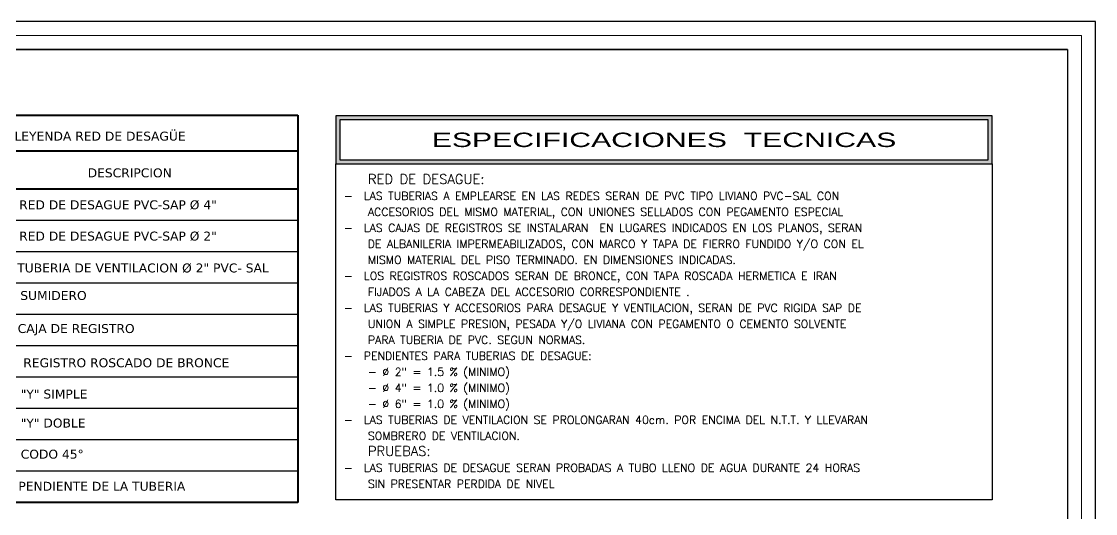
# Model space of a CAD drawing. Header units: millimetres. Extents: x 821 to 906, y 83 to 185.
# Drawn here: x 843.65 to 857.89, y 178.34 to 184.87 of the extents above; entities that cross this region are included whole.
import ezdxf

# ---------------------------------------------------------------- set-up
doc = ezdxf.new("R2010")
doc.units = ezdxf.units.MM
doc.linetypes.add('CONTINUA', pattern=[0])
doc.linetypes.add('HIDDEN', pattern=[0.375, 0.25, -0.125])
for name, color, linetype, lineweight in [('EQUIPASANITARIA', 135, 'Continuous', 30), ('P6', 255, 'Continuous', 20), ('pluma1', 1, 'Continuous', 9), ('PLUMA3', 13, 'Continuous', 30), ('TEXTO 0.4', 4, 'Continuous', 15), ('TUBO DESAGUE', 23, 'Continuous', 60)]:
    doc.layers.add(name, color=color, linetype=linetype, lineweight=lineweight)
for name, color, linetype in [('PUNTOS 0.3', 3, 'Continuous'), ('Texto', 5, 'Continuous'), ('TEXTO 0.3', 3, 'Continuous')]:
    doc.layers.add(name, color=color, linetype=linetype)
doc.styles.add('ARIAL-1', font='arial.ttf', dxfattribs={"width": 1.5})
doc.styles.add('R80-50', font='ROMANS.shx', dxfattribs={"width": 1.3, "height": 0.075})
doc.styles.add('textcosan', font='verdana.ttf', dxfattribs={"height": 0.1})

# ---------------------------------------------------------------- blocks, each defined once
blk = doc.blocks.new('GFHGH')
at = {"layer": 'pluma1'}
blk.add_lwpolyline([(2507.4531, 1065.1576), (2507.4584, 1065.1637), (2507.3982, 1065.2154), (2507.3929, 1065.2093)], close=True, dxfattribs=at)
at = {"layer": 'PLUMA3', "ltscale": 0.01}
blk.add_circle((2507.4251, 1065.1858), 0.05, dxfattribs=at)
at = {"layer": 'TUBO DESAGUE', "color": 30, "linetype": 'CONTINUA', "lineweight": 50, "ltscale": 0.01}
for p, q in [((2507.3952, 1065.2544), (2507.4552, 1065.2543)), ((2507.3949, 1065.1174), (2507.4549, 1065.1173))]:
    blk.add_line(p, q, dxfattribs=at)
blk = doc.blocks.new('44FGDHD')
at = {"layer": 'EQUIPASANITARIA'}
for p, q in [((2782.998, 1140.897), (2782.998, 1140.801)), ((2783.033, 1140.849), (2782.998, 1140.849)), ((2783.061, 1139.542), (2783.196, 1139.677)), ((2783.102, 1139.63), (2783.147, 1139.59)), ((2782.869, 1139.542), (2783.252, 1139.542)), ((2783.001, 1139.511), (2783.001, 1139.572)), ((2783.14, 1139.511), (2783.14, 1139.572)), ((2783.107, 1139.171), (2783.107, 1139.107)), ((2783.107, 1139.171), (2783.107, 1139.107)), ((2783.194, 1139.144), (2783.307, 1139.257)), ((2783.194, 1139.144), (2783.307, 1139.257)), ((2783.248, 1139.25), (2783.294, 1139.202)), ((2783.248, 1139.25), (2783.294, 1139.202)), ((2783.321, 1139.171), (2783.321, 1139.107)), ((2783.321, 1139.171), (2783.321, 1139.107)), ((2782.905, 1139.144), (2783.383, 1139.144)), ((2782.905, 1139.144), (2783.383, 1139.144)), ((2783.194, 1139.144), (2783.307, 1139.031)), ((2783.194, 1139.144), (2783.307, 1139.031)), ((2783.248, 1139.038), (2783.294, 1139.086)), ((2783.248, 1139.038), (2783.294, 1139.086)), ((2783.225, 1138.659), (2783.338, 1138.772)), ((2783.225, 1138.659), (2783.338, 1138.772)), ((2783.279, 1138.765), (2783.324, 1138.717)), ((2783.279, 1138.765), (2783.324, 1138.717)), ((2782.936, 1138.659), (2783.225, 1138.659)), ((2782.936, 1138.659), (2783.225, 1138.659)), ((2783.133, 1138.686), (2783.133, 1138.622)), ((2783.133, 1138.686), (2783.133, 1138.622))]:
    blk.add_line(p, q, dxfattribs=at)
blk.add_lwpolyline([(2782.803, 1140.274), (2783.35, 1140.274), (2783.35, 1140.578), (2782.803, 1140.578)], close=True, dxfattribs=at)
blk.add_circle((2783.148, 1140.849), 0.0487, dxfattribs=at)
blk.add_arc((2783.105, 1140.873), 0.0763, 8.9495, 198.8399, dxfattribs=at)
at = {"layer": 'Texto', "color": 7, "lineweight": 40}
for p, q in [((2782.412, 1143.343), (2787.664, 1143.343)), ((2782.412, 1143.343), (2787.664, 1143.343)), ((2782.412, 1138.082), (2782.412, 1143.343)), ((2787.664, 1143.343), (2787.664, 1138.082)), ((2782.412, 1142.857), (2787.664, 1142.857)), ((2783.751, 1142.857), (2783.751, 1138.082)), ((2787.664, 1142.335), (2782.412, 1142.335)), ((2787.664, 1138.082), (2782.412, 1138.082))]:
    blk.add_line(p, q, dxfattribs=at)
at = {"layer": 'Texto', "color": 252}
for p, q in [((2787.664, 1141.91), (2782.412, 1141.91)), ((2787.664, 1141.484), (2782.412, 1141.484)), ((2787.664, 1141.059), (2782.412, 1141.059)), ((2787.664, 1140.634), (2782.412, 1140.634)), ((2787.664, 1140.634), (2782.412, 1140.634)), ((2787.664, 1140.209), (2782.412, 1140.209)), ((2787.664, 1139.783), (2782.412, 1139.783)), ((2787.664, 1139.358), (2782.412, 1139.358)), ((2787.664, 1138.933), (2782.412, 1138.933)), ((2787.664, 1138.508), (2782.412, 1138.508)), ((2787.664, 1138.082), (2782.412, 1138.082)), ((2787.664, 1138.082), (2782.412, 1138.082))]:
    blk.add_line(p, q, dxfattribs=at)
at = {"layer": 'TUBO DESAGUE', "lineweight": 80}
blk.add_line((2782.594, 1142.133), (2783.54, 1142.133), dxfattribs=at)
at = {"layer": 'TUBO DESAGUE', "lineweight": 40}
blk.add_line((2782.594, 1141.708), (2783.54, 1141.708), dxfattribs=at)
at = {"layer": 'TUBO DESAGUE', "color": 30, "linetype": 'HIDDEN', "lineweight": 40}
blk.add_line((2782.611, 1141.275), (2783.531, 1141.275), dxfattribs=at)
at = {"xscale": 1.758070479824251, "yscale": 1.758070479824251, "zscale": 1.758070479824251, "rotation": 270}
blk.add_blockref('GFHGH', (910.441, 5548.234), dxfattribs=at)
at = {"color": 4, "style": 'textcosan'}
for s, p in [('LEYENDA RED DE DESAGÜE', (2783.818, 1142.997)), ('SIMBOLO', (2782.635, 1142.498)), ('DESCRIPCION', (2784.812, 1142.498)), ('RED DE DESAGUE PVC-SAP Ø 4"', (2783.882, 1142.064)), ('RED DE DESAGUE PVC-SAP Ø 2"', (2783.882, 1141.639)), ('TUBERIA DE VENTILACION Ø 2" PVC- SAL', (2783.856, 1141.206)), ('SUMIDERO', (2783.897, 1140.832)), ('CAJA DE REGISTRO', (2783.862, 1140.383)), ('REGISTRO ROSCADO DE BRONCE', (2783.938, 1139.918)), ('"Y" SIMPLE', (2783.903, 1139.493)), ('"Y" DOBLE', (2783.903, 1139.099)), ('CODO 45°', (2783.903, 1138.676)), ('PENDIENTE DE LA TUBERIA', (2783.871, 1138.24))]:
    blk.add_text(s, height=0.1215, dxfattribs=at).set_placement(p)
at = {"layer": 'EQUIPASANITARIA', "style": 'textcosan'}
blk.add_text('S = 1%', height=0.1215, dxfattribs=at).set_placement((2782.807, 1138.226))
blk = doc.blocks.new('jgjk')
at = {"layer": 'PUNTOS 0.3'}
h = blk.add_hatch(color=256, dxfattribs=at)
h.paths.add_polyline_path([(4820.222, 3569.476), (4820.222, 3570.2), (4810.322, 3570.2), (4810.322, 3569.476)])
h.paths.add_polyline_path([(4820.162, 3569.536), (4820.162, 3570.14), (4810.383, 3570.14), (4810.383, 3569.536)], flags=16)
for points in [[(4820.222, 3569.476), (4820.222, 3570.2), (4810.322, 3570.2), (4810.322, 3569.476)], [(4820.162, 3569.536), (4820.162, 3570.14), (4810.383, 3570.14), (4810.383, 3569.536)], [(4810.322, 3564.405), (4810.322, 3569.476), (4820.222, 3569.476), (4820.222, 3564.405)]]:
    blk.add_lwpolyline(points, close=True, dxfattribs=at)
at = {"layer": 'TEXTO 0.3', "style": 'R80-50'}
for s, p in [('-  LAS TUBERIAS A EMPLEARSE EN LAS REDES SERAN DE PVC TIPO LIVIANO PVC-SAL CON', (4810.443, 3568.932)), ('ACCESORIOS DEL MISMO MATERIAL, CON UNIONES SELLADOS CON PEGAMENTO ESPECIAL', (4810.805, 3568.691)), ('-  LAS CAJAS DE REGISTROS SE INSTALARAN  EN LUGARES INDICADOS EN LOS PLANOS, SERAN', (4810.443, 3568.45)), ('DE ALBANILERIA IMPERMEABILIZADOS, CON MARCO Y TAPA DE FIERRO FUNDIDO Y/O CON EL', (4810.802, 3568.208)), ('MISMO MATERIAL DEL PISO TERMINADO. EN DIMENSIONES INDICADAS.', (4810.805, 3567.967)), ('-  LOS REGISTROS ROSCADOS SERAN DE BRONCE, CON TAPA ROSCADA HERMETICA E IRAN ', (4810.443, 3567.725)), ('FIJADOS A LA CABEZA DEL ACCESORIO CORRESPONDIENTE .', (4810.805, 3567.484)), ('-  LAS TUBERIAS Y ACCESORIOS PARA DESAGUE Y VENTILACION, SERAN DE PVC RIGIDA SAP DE ', (4810.443, 3567.242)), ('UNION A SIMPLE PRESION, PESADA Y/O LIVIANA CON PEGAMENTO O CEMENTO SOLVENTE ', (4810.805, 3567.001)), ('PARA TUBERIA DE PVC. SEGUN NORMAS.', (4810.805, 3566.759)), ('-  PENDIENTES PARA TUBERIAS DE DESAGUE:  ', (4810.443, 3566.518)), ('- Ø 2" = 1.5 % (MINIMO)', (4810.805, 3566.276)), ('- Ø 4" = 1.0 % (MINIMO)', (4810.805, 3566.035)), ('- Ø 6" = 1.0 % (MINIMO)', (4810.805, 3565.793)), ('-  LAS TUBERIAS DE VENTILACION SE PROLONGARAN 40cm. POR ENCIMA DEL N.T.T. Y LLEVARAN', (4810.443, 3565.552)), ('SOMBRERO DE VENTILACION. ', (4810.805, 3565.31)), ('-  LAS TUBERIAS DE DESAGUE SERAN PROBADAS A TUBO LLENO DE AGUA DURANTE 24 HORAS', (4810.443, 3564.828)), ('SIN PRESENTAR PERDIDA DE NIVEL', (4810.805, 3564.586)), ('SIN PRESENTAR PERDIDA DE NIVEL', (4810.805, 3564.586))]:
    blk.add_text(s, height=0.12073, dxfattribs=at).set_placement(p)
at = {"layer": 'TEXTO 0.4', "style": 'R80-50'}
for s, height, p in [('RED DE DESAGUE:', 0.14488, (4810.805, 3569.174)), ('PRUEBAS:', 0.1449, (4810.805, 3565.069))]:
    blk.add_text(s, height=height, dxfattribs=at).set_placement(p)
at = {"layer": 'TEXTO 0.4', "ltscale": 1.12, "insert": (4815.272, 3569.838), "char_height": 0.21732, "attachment_point": 5, "style": 'ARIAL-1'}
blk.add_mtext('ESPECIFICACIONES  TECNICAS', dxfattribs=at)
blk = doc.blocks.new('HTRHTRHTR')
for p, q in [((4244.53, 437.54), (3391.88, 437.54)), ((4244.53, -165.78), (4244.53, 437.54)), ((4235.83, 428.85), (3400.57, 428.85)), ((4235.83, 428.85), (4235.83, -157.09))]:
    blk.add_line(p, q)
at = {"layer": 'P6', "color": 7}
for p, q in [((3396.22, 433.19), (4240.18, 433.19)), ((4240.18, 433.19), (4240.18, -161.44))]:
    blk.add_line(p, q, dxfattribs=at)

msp = doc.modelspace()

# ---------------------------------------------------------------- linework, layer by layer
msp.add_lwpolyline([(821.778, 184.493), (857.522, 184.493), (857.522, 160.906), (821.778, 160.906)], close=True)

# ---------------------------------------------------------------- block references
at = {"color": 251, "lineweight": 60, "xscale": 0.04279462122516643, "yscale": 0.04279462122516643, "zscale": 0.04279462122516643}
msp.add_blockref('HTRHTRHTR', (676.252, 166.141), dxfattribs=at)
for name, p, xscale, yscale, zscale in [('44FGDHD', (-1875.326, -933.052), 0.9766749345663758, 0.9766749345663758, 0.9766749345663758), ('jgjk', (-3380.487, -2954.621), 0.8790074411097382, 0.8790074411097382, 0.8790074411097382)]:
    msp.add_blockref(name, p, dxfattribs=dict(xscale=xscale, yscale=yscale, zscale=zscale))

doc.saveas('drawing.dxf')
